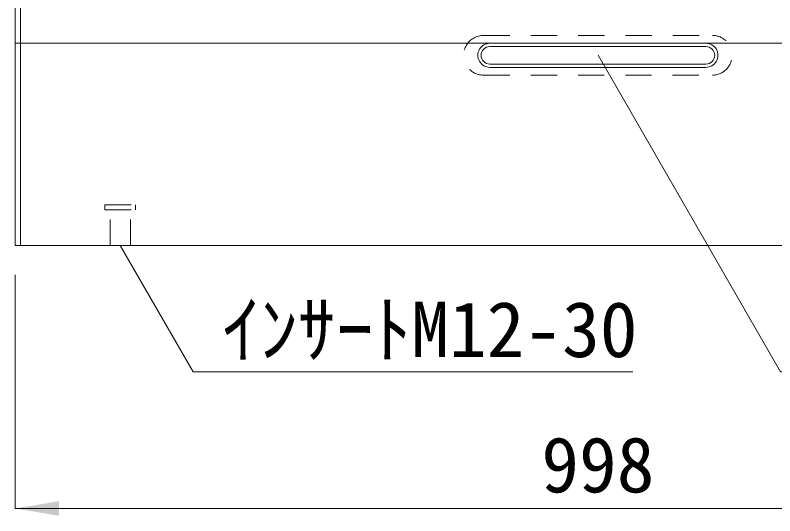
# Model space of a CAD drawing. Units: millimetres, scale not verified. Extents: x -44570 to -19804, y 69050 to 91573.
# Drawn here: x -28401 to -27751, y 80660 to 81088 of the extents above; entities that cross this region are included whole.
import ezdxf
from ezdxf.enums import TextEntityAlignment as Align

# ---------------------------------------------------------------- set-up
doc = ezdxf.new("R2010")
doc.units = ezdxf.units.MM
doc.header["$LTSCALE"] = 30
doc.linetypes.add('USER1', pattern=[1.35, 0.75, -0.6])
for name, color, linetype, lineweight in [('側溝・本体', 7, 'Continuous', 20), ('寸法線', 7, 'Continuous', 9), ('本体', 2, 'Continuous', 9), ('ｲﾝｻｰﾄ', 3, 'USER1', 5)]:
    doc.layers.add(name, color=color, linetype=linetype, lineweight=lineweight)
doc.styles.add('ＭＳ ゴシック', font='')
doc.styles.get('ＭＳ ゴシック').set_extended_font_data('MS Gothic')

# ---------------------------------------------------------------- blocks, each defined once
blk = doc.blocks.new('filled_arrow')
at = {"color": 0, "linetype": 'Continuous', "lineweight": -2}
blk.add_solid([(7.5, 1.25), (0, 0), (7.5, -1.25)], dxfattribs=at)

msp = doc.modelspace()

# ---------------------------------------------------------------- linework, layer by layer
at = {"layer": '側溝・本体', "color": 4, "linetype": 'USER1', "lineweight": 5}
for p, q in [((-28000.05, 81070.71), (-27804.24, 81070.71)), ((-28000.24, 81036.71), (-27804.24, 81036.71))]:
    msp.add_line(p, q, dxfattribs=at)
for centre, start, end in [((-28000.24, 81053.71), 89.36683, 270), ((-27804.24, 81053.71), 270, 90)]:
    msp.add_arc(centre, 17, start, end, dxfattribs=at)
at = {"layer": '寸法線'}
for p, q in [((-28401.24, 80865.79), (-28401.24, 80665.79)), ((-28401.24, 80665.79), (-27403.24, 80665.79))]:
    msp.add_line(p, q, dxfattribs=at)
for points in [[(-27902.15, 81053.71), (-27745.77, 80782.86), (-27142.85, 80782.86)], [(-28311.24, 80890.79), (-28248.93, 80782.86), (-27872.41, 80782.86)]]:
    msp.add_lwpolyline(points, dxfattribs=at)
at = {"layer": '本体', "lineweight": 20}
for q in [(-28401.24, 81430.79), (-27403.24, 80890.79)]:
    msp.add_line((-28401.24, 80890.79), q, dxfattribs=at)
at = {"layer": '本体', "lineweight": 5}
msp.add_line((-28396.74, 81263.29), (-28396.74, 80890.79), dxfattribs=at)
at = {"layer": '本体'}
msp.add_line((-28401.24, 81064.03), (-27403.24, 81064.03), dxfattribs=at)
at = {"layer": '本体', "color": 4, "lineweight": 5}
for p, q in [((-27994.74, 81064.03), (-27809.74, 81064.03)), ((-27994.74, 81061.21), (-27809.74, 81061.21)), ((-27994.74, 81046.21), (-27809.74, 81046.21)), ((-27994.74, 81043.4), (-27809.74, 81043.4))]:
    msp.add_line(p, q, dxfattribs=at)
for centre, radius, start, end in [((-27994.74, 81053.71), 10.31, 89.99905, 270.00095), ((-27994.74, 81053.71), 7.5, 90, 270), ((-27809.74, 81053.71), 10.31, 269.99905, 90.00095), ((-27809.74, 81053.71), 7.5, 270, 90)]:
    msp.add_arc(centre, radius, start, end, dxfattribs=at)
at = {"layer": 'ｲﾝｻｰﾄ'}
for p, q in [((-28324.37, 80921.41), (-28324.37, 80925.79)), ((-28324.37, 80925.79), (-28298.12, 80925.79)), ((-28298.12, 80921.41), (-28298.12, 80925.79)), ((-28324.37, 80921.41), (-28298.12, 80921.41)), ((-28319.99, 80890.79), (-28319.99, 80921.41)), ((-28302.49, 80890.79), (-28302.49, 80921.41))]:
    msp.add_line(p, q, dxfattribs=at)

# ---------------------------------------------------------------- block references
at = {"layer": '寸法線', "rotation": 300}
for p, xscale, yscale in [((-27902.15, 81053.71), 0.133, 0.133), ((-28311.24, 80890.79), 0.2, 0.2)]:
    msp.add_blockref('filled_arrow', p, dxfattribs=dict(at, xscale=xscale, yscale=yscale))
at = {"layer": '寸法線', "xscale": 5, "yscale": 5}
msp.add_blockref('filled_arrow', (-28401.24, 80665.79), dxfattribs=at)

# ---------------------------------------------------------------- texts
at = {"layer": '寸法線', "style": 'ＭＳ ゴシック'}
msp.add_text('ｲﾝｻｰﾄM12-30', height=47.47, dxfattribs=at).set_placement((-28223.93, 80842.86), align=Align.TOP_LEFT)
msp.add_text('998', height=47.47, dxfattribs=at).set_placement((-27902.24, 80703.29), align=Align.MIDDLE_CENTER)

doc.saveas('drawing.dxf')
